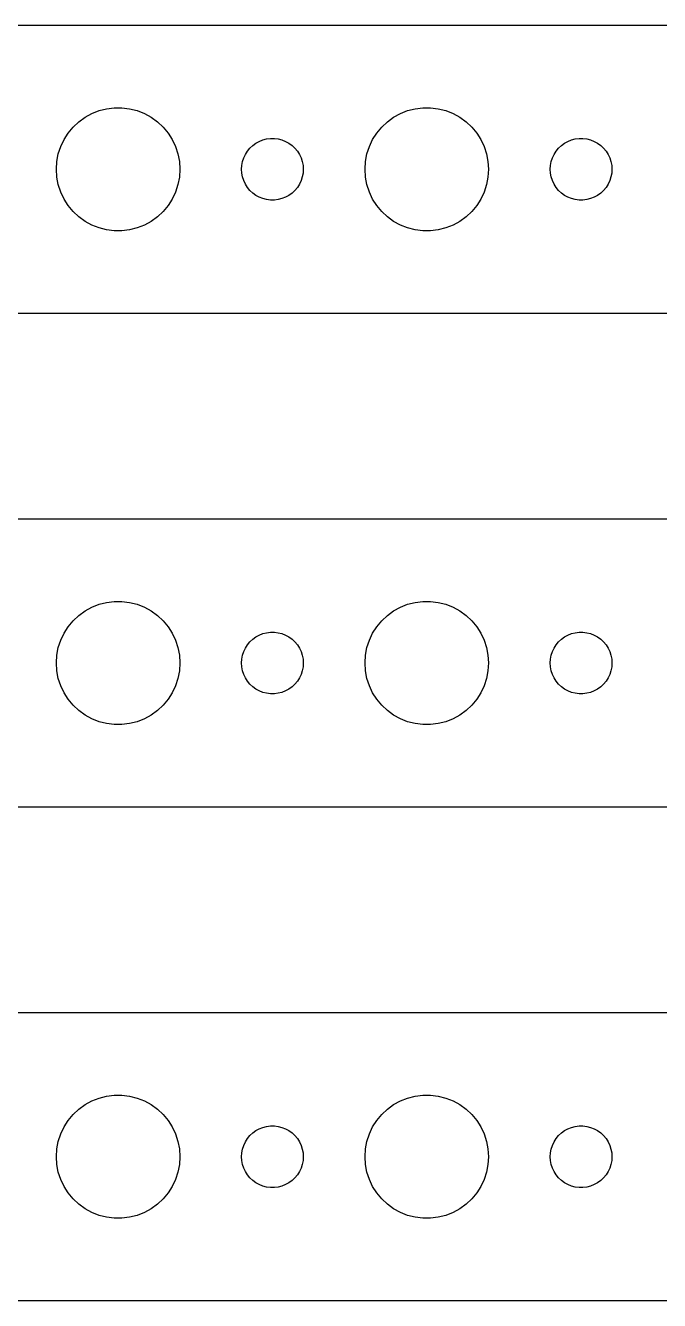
# Model space of a CAD drawing. Header units: metres. Extents: x -127 to 127, y 41 to 103.
# Drawn here: x -4.5 to 26.3, y 41 to 103 of the extents above; entities that cross this region are included whole.
import ezdxf

# ---------------------------------------------------------------- set-up
doc = ezdxf.new("R2010")
doc.units = ezdxf.units.M

msp = doc.modelspace()

# ---------------------------------------------------------------- linework, layer by layer
for p, q in [((122.314, 102.99), (-122.314, 102.99)), ((-1.60747, 98.533), (-1.27733, 98.7145)), ((-1.27733, 98.7145), (-0.92705, 98.8532)), ((-0.92705, 98.8532), (-0.56213, 98.9469)), ((-0.56213, 98.9469), (-0.18837, 98.9941)), ((-0.18837, 98.9941), (0.18837, 98.9941)), ((0.18837, 98.9941), (0.56213, 98.9469)), ((0.56213, 98.9469), (0.92705, 98.8532)), ((0.92705, 98.8532), (1.27733, 98.7145)), ((1.27733, 98.7145), (1.60747, 98.533)), ((13.3925, 98.533), (13.7227, 98.7145)), ((13.7227, 98.7145), (14.0729, 98.8532)), ((14.0729, 98.8532), (14.4379, 98.9469)), ((14.4379, 98.9469), (14.8116, 98.9941)), ((14.8116, 98.9941), (15.1884, 98.9941)), ((15.1884, 98.9941), (15.5621, 98.9469)), ((15.5621, 98.9469), (15.927, 98.8532)), ((15.927, 98.8532), (16.2773, 98.7145)), ((16.2773, 98.7145), (16.6075, 98.533)), ((-2.42705, 97.7634), (-2.1869, 98.0536)), ((-2.1869, 98.0536), (-1.91226, 98.3115)), ((-1.91226, 98.3115), (-1.60747, 98.533)), ((1.60747, 98.533), (1.91226, 98.3115)), ((1.91226, 98.3115), (2.1869, 98.0536)), ((2.1869, 98.0536), (2.42705, 97.7634)), ((12.5729, 97.7634), (12.8131, 98.0536)), ((12.8131, 98.0536), (13.0877, 98.3115)), ((13.0877, 98.3115), (13.3925, 98.533)), ((16.6075, 98.533), (16.9123, 98.3115)), ((16.9123, 98.3115), (17.1869, 98.0536)), ((17.1869, 98.0536), (17.427, 97.7634)), ((-2.78932, 97.1044), (-2.62891, 97.4453)), ((-2.62891, 97.4453), (-2.42705, 97.7634)), ((2.42705, 97.7634), (2.62891, 97.4453)), ((2.62891, 97.4453), (2.78932, 97.1044)), ((6.69626, 97.2665), (6.86133, 97.3572)), ((6.86133, 97.3572), (7.03647, 97.4266)), ((7.03647, 97.4266), (7.21892, 97.4734)), ((7.21892, 97.4734), (7.40581, 97.497)), ((7.40581, 97.497), (7.59418, 97.497)), ((7.59418, 97.497), (7.78107, 97.4734)), ((7.78107, 97.4734), (7.96352, 97.4266)), ((7.96352, 97.4266), (8.13866, 97.3572)), ((8.13866, 97.3572), (8.30373, 97.2665)), ((12.2107, 97.1044), (12.3711, 97.4453)), ((12.3711, 97.4453), (12.5729, 97.7634)), ((17.427, 97.7634), (17.6289, 97.4453)), ((17.6289, 97.4453), (17.7893, 97.1044)), ((21.6963, 97.2665), (21.8613, 97.3572)), ((21.8613, 97.3572), (22.0365, 97.4266)), ((22.0365, 97.4266), (22.2189, 97.4734)), ((22.2189, 97.4734), (22.4058, 97.497)), ((22.4058, 97.497), (22.5942, 97.497)), ((22.5942, 97.497), (22.7811, 97.4734)), ((22.7811, 97.4734), (22.9635, 97.4266)), ((22.9635, 97.4266), (23.1387, 97.3572)), ((23.1387, 97.3572), (23.3037, 97.2665)), ((-2.97633, 96.376), (-2.90575, 96.7461)), ((-2.90575, 96.7461), (-2.78932, 97.1044)), ((2.78932, 97.1044), (2.90575, 96.7461)), ((2.90575, 96.7461), (2.97633, 96.376)), ((6.10533, 96.5522), (6.18553, 96.7226)), ((6.18553, 96.7226), (6.28647, 96.8817)), ((6.28647, 96.8817), (6.40654, 97.0268)), ((6.40654, 97.0268), (6.54385, 97.1558)), ((6.54385, 97.1558), (6.69626, 97.2665)), ((8.30373, 97.2665), (8.45613, 97.1558)), ((8.45613, 97.1558), (8.59344, 97.0268)), ((8.59344, 97.0268), (8.71352, 96.8817)), ((8.71352, 96.8817), (8.81445, 96.7226)), ((8.81445, 96.7226), (8.89465, 96.5522)), ((12.0237, 96.376), (12.0942, 96.7461)), ((12.0942, 96.7461), (12.2107, 97.1044)), ((17.7893, 97.1044), (17.9057, 96.7461)), ((17.9057, 96.7461), (17.9763, 96.376)), ((21.1053, 96.5522), (21.1855, 96.7226)), ((21.1855, 96.7226), (21.2865, 96.8817)), ((21.2865, 96.8817), (21.4065, 97.0268)), ((21.4065, 97.0268), (21.5439, 97.1558)), ((21.5439, 97.1558), (21.6963, 97.2665)), ((23.3037, 97.2665), (23.4561, 97.1558)), ((23.4561, 97.1558), (23.5934, 97.0268)), ((23.5934, 97.0268), (23.7135, 96.8817)), ((23.7135, 96.8817), (23.8145, 96.7226)), ((23.8145, 96.7226), (23.8947, 96.5522)), ((-3, 96), (-2.97633, 96.376)), ((2.97633, 96.376), (3, 96)), ((6, 96), (6.01183, 96.188)), ((6.01183, 96.188), (6.04712, 96.373)), ((6.04712, 96.373), (6.10533, 96.5522)), ((8.89465, 96.5522), (8.95287, 96.373)), ((8.95287, 96.373), (8.98816, 96.188)), ((8.98816, 96.188), (9, 96)), ((12, 96), (12.0237, 96.376)), ((17.9763, 96.376), (18, 96)), ((21, 96), (21.0118, 96.188)), ((21.0118, 96.188), (21.0471, 96.373)), ((21.0471, 96.373), (21.1053, 96.5522)), ((23.8947, 96.5522), (23.9529, 96.373)), ((23.9529, 96.373), (23.9882, 96.188)), ((23.9882, 96.188), (24, 96)), ((-2.97633, 95.624), (-3, 96)), ((-2.90575, 95.2539), (-2.97633, 95.624)), ((2.97633, 95.624), (2.90575, 95.2539)), ((3, 96), (2.97633, 95.624)), ((6.01183, 95.812), (6, 96)), ((6.04712, 95.627), (6.01183, 95.812)), ((6.10533, 95.4478), (6.04712, 95.627)), ((8.95287, 95.627), (8.89465, 95.4478)), ((8.98816, 95.812), (8.95287, 95.627)), ((9, 96), (8.98816, 95.812)), ((12.0237, 95.624), (12, 96)), ((12.0942, 95.2539), (12.0237, 95.624)), ((17.9763, 95.624), (17.9057, 95.2539)), ((18, 96), (17.9763, 95.624)), ((21.0118, 95.812), (21, 96)), ((21.0471, 95.627), (21.0118, 95.812)), ((21.1053, 95.4478), (21.0471, 95.627)), ((23.9529, 95.627), (23.8947, 95.4478)), ((23.9882, 95.812), (23.9529, 95.627)), ((24, 96), (23.9882, 95.812)), ((-2.78932, 94.8956), (-2.90575, 95.2539)), ((-2.62891, 94.5547), (-2.78932, 94.8956)), ((2.78932, 94.8956), (2.62891, 94.5547)), ((2.90575, 95.2539), (2.78932, 94.8956)), ((6.18553, 95.2774), (6.10533, 95.4478)), ((6.28647, 95.1183), (6.18553, 95.2774)), ((6.40654, 94.9732), (6.28647, 95.1183)), ((6.54385, 94.8442), (6.40654, 94.9732)), ((6.69626, 94.7335), (6.54385, 94.8442)), ((8.45613, 94.8442), (8.30373, 94.7335)), ((8.59344, 94.9732), (8.45613, 94.8442)), ((8.71352, 95.1183), (8.59344, 94.9732)), ((8.81445, 95.2774), (8.71352, 95.1183)), ((8.89465, 95.4478), (8.81445, 95.2774)), ((12.2107, 94.8956), (12.0942, 95.2539)), ((12.3711, 94.5547), (12.2107, 94.8956)), ((17.7893, 94.8956), (17.6289, 94.5547)), ((17.9057, 95.2539), (17.7893, 94.8956)), ((21.1855, 95.2774), (21.1053, 95.4478)), ((21.2865, 95.1183), (21.1855, 95.2774)), ((21.4065, 94.9732), (21.2865, 95.1183)), ((21.5439, 94.8442), (21.4065, 94.9732)), ((21.6963, 94.7335), (21.5439, 94.8442)), ((23.4561, 94.8442), (23.3037, 94.7335)), ((23.5934, 94.9732), (23.4561, 94.8442)), ((23.7135, 95.1183), (23.5934, 94.9732)), ((23.8145, 95.2774), (23.7135, 95.1183)), ((23.8947, 95.4478), (23.8145, 95.2774)), ((-2.42705, 94.2366), (-2.62891, 94.5547)), ((-2.1869, 93.9464), (-2.42705, 94.2366)), ((2.42705, 94.2366), (2.1869, 93.9464)), ((2.62891, 94.5547), (2.42705, 94.2366)), ((6.86133, 94.6428), (6.69626, 94.7335)), ((7.03647, 94.5734), (6.86133, 94.6428)), ((7.21892, 94.5266), (7.03647, 94.5734)), ((7.40581, 94.503), (7.21892, 94.5266)), ((7.59418, 94.503), (7.40581, 94.503)), ((7.78107, 94.5266), (7.59418, 94.503)), ((7.96352, 94.5734), (7.78107, 94.5266)), ((8.13866, 94.6428), (7.96352, 94.5734)), ((8.30373, 94.7335), (8.13866, 94.6428)), ((12.5729, 94.2366), (12.3711, 94.5547)), ((12.8131, 93.9464), (12.5729, 94.2366)), ((17.427, 94.2366), (17.1869, 93.9464)), ((17.6289, 94.5547), (17.427, 94.2366)), ((21.8613, 94.6428), (21.6963, 94.7335)), ((22.0365, 94.5734), (21.8613, 94.6428)), ((22.2189, 94.5266), (22.0365, 94.5734)), ((22.4058, 94.503), (22.2189, 94.5266)), ((22.5942, 94.503), (22.4058, 94.503)), ((22.7811, 94.5266), (22.5942, 94.503)), ((22.9635, 94.5734), (22.7811, 94.5266)), ((23.1387, 94.6428), (22.9635, 94.5734)), ((23.3037, 94.7335), (23.1387, 94.6428)), ((-1.91226, 93.6885), (-2.1869, 93.9464)), ((-1.60747, 93.467), (-1.91226, 93.6885)), ((1.91226, 93.6885), (1.60747, 93.467)), ((2.1869, 93.9464), (1.91226, 93.6885)), ((13.0877, 93.6885), (12.8131, 93.9464)), ((13.3925, 93.467), (13.0877, 93.6885)), ((16.9123, 93.6885), (16.6075, 93.467)), ((17.1869, 93.9464), (16.9123, 93.6885)), ((-1.27733, 93.2855), (-1.60747, 93.467)), ((-0.92705, 93.1468), (-1.27733, 93.2855)), ((-0.56213, 93.0531), (-0.92705, 93.1468)), ((-0.18837, 93.0059), (-0.56213, 93.0531)), ((0.18837, 93.0059), (-0.18837, 93.0059)), ((0.56213, 93.0531), (0.18837, 93.0059)), ((0.92705, 93.1468), (0.56213, 93.0531)), ((1.27733, 93.2855), (0.92705, 93.1468)), ((1.60747, 93.467), (1.27733, 93.2855)), ((13.7227, 93.2855), (13.3925, 93.467)), ((14.0729, 93.1468), (13.7227, 93.2855)), ((14.4379, 93.0531), (14.0729, 93.1468)), ((14.8116, 93.0059), (14.4379, 93.0531)), ((15.1884, 93.0059), (14.8116, 93.0059)), ((15.5621, 93.0531), (15.1884, 93.0059)), ((15.927, 93.1468), (15.5621, 93.0531)), ((16.2773, 93.2855), (15.927, 93.1468)), ((16.6075, 93.467), (16.2773, 93.2855)), ((-122.314, 89.0099), (122.314, 89.0099)), ((122.314, 78.9901), (-122.314, 78.9901)), ((-1.91226, 74.3115), (-1.60747, 74.533)), ((-1.60747, 74.533), (-1.27733, 74.7145)), ((-1.27733, 74.7145), (-0.92705, 74.8532)), ((-0.92705, 74.8532), (-0.56213, 74.9469)), ((-0.56213, 74.9469), (-0.18837, 74.9941)), ((-0.18837, 74.9941), (0.18837, 74.9941)), ((0.18837, 74.9941), (0.56213, 74.9469)), ((0.56213, 74.9469), (0.92705, 74.8532)), ((0.92705, 74.8532), (1.27733, 74.7145)), ((1.27733, 74.7145), (1.60747, 74.533)), ((1.60747, 74.533), (1.91226, 74.3115)), ((13.0877, 74.3115), (13.3925, 74.533)), ((13.3925, 74.533), (13.7227, 74.7145)), ((13.7227, 74.7145), (14.0729, 74.8532)), ((14.0729, 74.8532), (14.4379, 74.9469)), ((14.4379, 74.9469), (14.8116, 74.9941)), ((14.8116, 74.9941), (15.1884, 74.9941)), ((15.1884, 74.9941), (15.5621, 74.9469)), ((15.5621, 74.9469), (15.927, 74.8532)), ((15.927, 74.8532), (16.2773, 74.7145)), ((16.2773, 74.7145), (16.6075, 74.533)), ((16.6075, 74.533), (16.9123, 74.3115)), ((-2.62891, 73.4453), (-2.42705, 73.7634)), ((-2.42705, 73.7634), (-2.1869, 74.0536)), ((-2.1869, 74.0536), (-1.91226, 74.3115)), ((1.91226, 74.3115), (2.1869, 74.0536)), ((2.1869, 74.0536), (2.42705, 73.7634)), ((2.42705, 73.7634), (2.62891, 73.4453)), ((12.3711, 73.4453), (12.5729, 73.7634)), ((12.5729, 73.7634), (12.8131, 74.0536)), ((12.8131, 74.0536), (13.0877, 74.3115)), ((16.9123, 74.3115), (17.1869, 74.0536)), ((17.1869, 74.0536), (17.427, 73.7634)), ((17.427, 73.7634), (17.6289, 73.4453)), ((-2.78932, 73.1044), (-2.62891, 73.4453)), ((2.62891, 73.4453), (2.78932, 73.1044)), ((6.40654, 73.0268), (6.54385, 73.1558)), ((6.54385, 73.1558), (6.69626, 73.2665)), ((6.69626, 73.2665), (6.86133, 73.3572)), ((6.86133, 73.3572), (7.03647, 73.4266)), ((7.03647, 73.4266), (7.21892, 73.4734)), ((7.21892, 73.4734), (7.40581, 73.497)), ((7.40581, 73.497), (7.59418, 73.497)), ((7.59418, 73.497), (7.78107, 73.4734)), ((7.78107, 73.4734), (7.96352, 73.4266)), ((7.96352, 73.4266), (8.13866, 73.3572)), ((8.13866, 73.3572), (8.30373, 73.2665)), ((8.30373, 73.2665), (8.45613, 73.1558)), ((8.45613, 73.1558), (8.59344, 73.0268)), ((12.2107, 73.1044), (12.3711, 73.4453)), ((17.6289, 73.4453), (17.7893, 73.1044)), ((21.4065, 73.0268), (21.5439, 73.1558)), ((21.5439, 73.1558), (21.6963, 73.2665)), ((21.6963, 73.2665), (21.8613, 73.3572)), ((21.8613, 73.3572), (22.0365, 73.4266)), ((22.0365, 73.4266), (22.2189, 73.4734)), ((22.2189, 73.4734), (22.4058, 73.497)), ((22.4058, 73.497), (22.5942, 73.497)), ((22.5942, 73.497), (22.7811, 73.4734)), ((22.7811, 73.4734), (22.9635, 73.4266)), ((22.9635, 73.4266), (23.1387, 73.3572)), ((23.1387, 73.3572), (23.3037, 73.2665)), ((23.3037, 73.2665), (23.4561, 73.1558)), ((23.4561, 73.1558), (23.5934, 73.0268)), ((-2.97633, 72.376), (-2.90575, 72.7461)), ((-2.90575, 72.7461), (-2.78932, 73.1044)), ((2.78932, 73.1044), (2.90575, 72.7461)), ((2.90575, 72.7461), (2.97633, 72.376)), ((6.04712, 72.373), (6.10533, 72.5522)), ((6.10533, 72.5522), (6.18553, 72.7226)), ((6.18553, 72.7226), (6.28647, 72.8817)), ((6.28647, 72.8817), (6.40654, 73.0268)), ((8.59344, 73.0268), (8.71352, 72.8817)), ((8.71352, 72.8817), (8.81445, 72.7226)), ((8.81445, 72.7226), (8.89465, 72.5522)), ((8.89465, 72.5522), (8.95287, 72.373)), ((12.0237, 72.376), (12.0942, 72.7461)), ((12.0942, 72.7461), (12.2107, 73.1044)), ((17.7893, 73.1044), (17.9057, 72.7461)), ((17.9057, 72.7461), (17.9763, 72.376)), ((21.0471, 72.373), (21.1053, 72.5522)), ((21.1053, 72.5522), (21.1855, 72.7226)), ((21.1855, 72.7226), (21.2865, 72.8817)), ((21.2865, 72.8817), (21.4065, 73.0268)), ((23.5934, 73.0268), (23.7135, 72.8817)), ((23.7135, 72.8817), (23.8145, 72.7226)), ((23.8145, 72.7226), (23.8947, 72.5522)), ((23.8947, 72.5522), (23.9529, 72.373)), ((-3, 72), (-2.97633, 72.376)), ((-2.97633, 71.624), (-3, 72)), ((2.97633, 72.376), (3, 72)), ((3, 72), (2.97633, 71.624)), ((6, 72), (6.01183, 72.188)), ((6.01183, 71.812), (6, 72)), ((6.01183, 72.188), (6.04712, 72.373)), ((8.95287, 72.373), (8.98816, 72.188)), ((8.98816, 72.188), (9, 72)), ((9, 72), (8.98816, 71.812)), ((12, 72), (12.0237, 72.376)), ((12.0237, 71.624), (12, 72)), ((17.9763, 72.376), (18, 72)), ((18, 72), (17.9763, 71.624)), ((21, 72), (21.0118, 72.188)), ((21.0118, 71.812), (21, 72)), ((21.0118, 72.188), (21.0471, 72.373)), ((23.9529, 72.373), (23.9882, 72.188)), ((23.9882, 72.188), (24, 72)), ((24, 72), (23.9882, 71.812)), ((-2.90575, 71.2539), (-2.97633, 71.624)), ((2.97633, 71.624), (2.90575, 71.2539)), ((6.04712, 71.627), (6.01183, 71.812)), ((6.10533, 71.4478), (6.04712, 71.627)), ((6.18553, 71.2774), (6.10533, 71.4478)), ((6.28647, 71.1183), (6.18553, 71.2774)), ((8.81445, 71.2774), (8.71352, 71.1183)), ((8.89465, 71.4478), (8.81445, 71.2774)), ((8.95287, 71.627), (8.89465, 71.4478)), ((8.98816, 71.812), (8.95287, 71.627)), ((12.0942, 71.2539), (12.0237, 71.624)), ((17.9763, 71.624), (17.9057, 71.2539)), ((21.0471, 71.627), (21.0118, 71.812)), ((21.1053, 71.4478), (21.0471, 71.627)), ((21.1855, 71.2774), (21.1053, 71.4478)), ((21.2865, 71.1183), (21.1855, 71.2774)), ((23.8145, 71.2774), (23.7135, 71.1183)), ((23.8947, 71.4478), (23.8145, 71.2774)), ((23.9529, 71.627), (23.8947, 71.4478)), ((23.9882, 71.812), (23.9529, 71.627)), ((-2.78932, 70.8956), (-2.90575, 71.2539)), ((-2.62891, 70.5547), (-2.78932, 70.8956)), ((2.78932, 70.8956), (2.62891, 70.5547)), ((2.90575, 71.2539), (2.78932, 70.8956)), ((6.40654, 70.9732), (6.28647, 71.1183)), ((6.54385, 70.8442), (6.40654, 70.9732)), ((6.69626, 70.7335), (6.54385, 70.8442)), ((6.86133, 70.6428), (6.69626, 70.7335)), ((8.30373, 70.7335), (8.13866, 70.6428)), ((8.45613, 70.8442), (8.30373, 70.7335)), ((8.59344, 70.9732), (8.45613, 70.8442)), ((8.71352, 71.1183), (8.59344, 70.9732)), ((12.2107, 70.8956), (12.0942, 71.2539)), ((12.3711, 70.5547), (12.2107, 70.8956)), ((17.7893, 70.8956), (17.6289, 70.5547)), ((17.9057, 71.2539), (17.7893, 70.8956)), ((21.4065, 70.9732), (21.2865, 71.1183)), ((21.5439, 70.8442), (21.4065, 70.9732)), ((21.6963, 70.7335), (21.5439, 70.8442)), ((21.8613, 70.6428), (21.6963, 70.7335)), ((23.3037, 70.7335), (23.1387, 70.6428)), ((23.4561, 70.8442), (23.3037, 70.7335)), ((23.5934, 70.9732), (23.4561, 70.8442)), ((23.7135, 71.1183), (23.5934, 70.9732)), ((-2.42705, 70.2366), (-2.62891, 70.5547)), ((-2.1869, 69.9464), (-2.42705, 70.2366)), ((2.42705, 70.2366), (2.1869, 69.9464)), ((2.62891, 70.5547), (2.42705, 70.2366)), ((7.03647, 70.5734), (6.86133, 70.6428)), ((7.21892, 70.5266), (7.03647, 70.5734)), ((7.40581, 70.503), (7.21892, 70.5266)), ((7.59418, 70.503), (7.40581, 70.503)), ((7.78107, 70.5266), (7.59418, 70.503)), ((7.96352, 70.5734), (7.78107, 70.5266)), ((8.13866, 70.6428), (7.96352, 70.5734)), ((12.5729, 70.2366), (12.3711, 70.5547)), ((12.8131, 69.9464), (12.5729, 70.2366)), ((17.427, 70.2366), (17.1869, 69.9464)), ((17.6289, 70.5547), (17.427, 70.2366)), ((22.0365, 70.5734), (21.8613, 70.6428)), ((22.2189, 70.5266), (22.0365, 70.5734)), ((22.4058, 70.503), (22.2189, 70.5266)), ((22.5942, 70.503), (22.4058, 70.503)), ((22.7811, 70.5266), (22.5942, 70.503)), ((22.9635, 70.5734), (22.7811, 70.5266)), ((23.1387, 70.6428), (22.9635, 70.5734)), ((-1.91226, 69.6885), (-2.1869, 69.9464)), ((-1.60747, 69.467), (-1.91226, 69.6885)), ((-1.27733, 69.2855), (-1.60747, 69.467)), ((1.60747, 69.467), (1.27733, 69.2855)), ((1.91226, 69.6885), (1.60747, 69.467)), ((2.1869, 69.9464), (1.91226, 69.6885)), ((13.0877, 69.6885), (12.8131, 69.9464)), ((13.3925, 69.467), (13.0877, 69.6885)), ((13.7227, 69.2855), (13.3925, 69.467)), ((16.6075, 69.467), (16.2773, 69.2855)), ((16.9123, 69.6885), (16.6075, 69.467)), ((17.1869, 69.9464), (16.9123, 69.6885)), ((-0.92705, 69.1468), (-1.27733, 69.2855)), ((-0.56213, 69.0531), (-0.92705, 69.1468)), ((-0.18837, 69.0059), (-0.56213, 69.0531)), ((0.18837, 69.0059), (-0.18837, 69.0059)), ((0.56213, 69.0531), (0.18837, 69.0059)), ((0.92705, 69.1468), (0.56213, 69.0531)), ((1.27733, 69.2855), (0.92705, 69.1468)), ((14.0729, 69.1468), (13.7227, 69.2855)), ((14.4379, 69.0531), (14.0729, 69.1468)), ((14.8116, 69.0059), (14.4379, 69.0531)), ((15.1884, 69.0059), (14.8116, 69.0059)), ((15.5621, 69.0531), (15.1884, 69.0059)), ((15.927, 69.1468), (15.5621, 69.0531)), ((16.2773, 69.2855), (15.927, 69.1468)), ((-122.314, 65.0099), (122.314, 65.0099)), ((122.314, 54.9901), (-122.314, 54.9901)), ((-1.27733, 50.7145), (-0.92705, 50.8532)), ((-0.92705, 50.8532), (-0.56213, 50.9469)), ((-0.56213, 50.9469), (-0.18837, 50.9941)), ((-0.18837, 50.9941), (0.18837, 50.9941)), ((0.18837, 50.9941), (0.56213, 50.9469)), ((0.56213, 50.9469), (0.92705, 50.8532)), ((0.92705, 50.8532), (1.27733, 50.7145)), ((13.7227, 50.7145), (14.0729, 50.8532)), ((14.0729, 50.8532), (14.4379, 50.9469)), ((14.4379, 50.9469), (14.8116, 50.9941)), ((14.8116, 50.9941), (15.1884, 50.9941)), ((15.1884, 50.9941), (15.5621, 50.9469)), ((15.5621, 50.9469), (15.927, 50.8532)), ((15.927, 50.8532), (16.2773, 50.7145)), ((-2.1869, 50.0536), (-1.91226, 50.3115)), ((-1.91226, 50.3115), (-1.60747, 50.533)), ((-1.60747, 50.533), (-1.27733, 50.7145)), ((1.27733, 50.7145), (1.60747, 50.533)), ((1.60747, 50.533), (1.91226, 50.3115)), ((1.91226, 50.3115), (2.1869, 50.0536)), ((12.8131, 50.0536), (13.0877, 50.3115)), ((13.0877, 50.3115), (13.3925, 50.533)), ((13.3925, 50.533), (13.7227, 50.7145)), ((16.2773, 50.7145), (16.6075, 50.533)), ((16.6075, 50.533), (16.9123, 50.3115)), ((16.9123, 50.3115), (17.1869, 50.0536)), ((-2.62891, 49.4453), (-2.42705, 49.7634)), ((-2.42705, 49.7634), (-2.1869, 50.0536)), ((2.1869, 50.0536), (2.42705, 49.7634)), ((2.42705, 49.7634), (2.62891, 49.4453)), ((12.3711, 49.4453), (12.5729, 49.7634)), ((12.5729, 49.7634), (12.8131, 50.0536)), ((17.1869, 50.0536), (17.427, 49.7634)), ((17.427, 49.7634), (17.6289, 49.4453)), ((-2.90575, 48.7461), (-2.78932, 49.1044)), ((-2.78932, 49.1044), (-2.62891, 49.4453)), ((2.62891, 49.4453), (2.78932, 49.1044)), ((2.78932, 49.1044), (2.90575, 48.7461)), ((6.28647, 48.8817), (6.40654, 49.0268)), ((6.40654, 49.0268), (6.54385, 49.1558)), ((6.54385, 49.1558), (6.69626, 49.2665)), ((6.69626, 49.2665), (6.86133, 49.3572)), ((6.86133, 49.3572), (7.03647, 49.4266)), ((7.03647, 49.4266), (7.21892, 49.4734)), ((7.21892, 49.4734), (7.40581, 49.497)), ((7.40581, 49.497), (7.59418, 49.497)), ((7.59418, 49.497), (7.78107, 49.4734)), ((7.78107, 49.4734), (7.96352, 49.4266)), ((7.96352, 49.4266), (8.13866, 49.3572)), ((8.13866, 49.3572), (8.30373, 49.2665)), ((8.30373, 49.2665), (8.45613, 49.1558)), ((8.45613, 49.1558), (8.59344, 49.0268)), ((8.59344, 49.0268), (8.71352, 48.8817)), ((12.0942, 48.7461), (12.2107, 49.1044)), ((12.2107, 49.1044), (12.3711, 49.4453)), ((17.6289, 49.4453), (17.7893, 49.1044)), ((17.7893, 49.1044), (17.9057, 48.7461)), ((21.2865, 48.8817), (21.4065, 49.0268)), ((21.4065, 49.0268), (21.5439, 49.1558)), ((21.5439, 49.1558), (21.6963, 49.2665)), ((21.6963, 49.2665), (21.8613, 49.3572)), ((21.8613, 49.3572), (22.0365, 49.4266)), ((22.0365, 49.4266), (22.2189, 49.4734)), ((22.2189, 49.4734), (22.4058, 49.497)), ((22.4058, 49.497), (22.5942, 49.497)), ((22.5942, 49.497), (22.7811, 49.4734)), ((22.7811, 49.4734), (22.9635, 49.4266)), ((22.9635, 49.4266), (23.1387, 49.3572)), ((23.1387, 49.3572), (23.3037, 49.2665)), ((23.3037, 49.2665), (23.4561, 49.1558)), ((23.4561, 49.1558), (23.5934, 49.0268)), ((23.5934, 49.0268), (23.7135, 48.8817)), ((-3, 48), (-2.97633, 48.376)), ((-2.97633, 48.376), (-2.90575, 48.7461)), ((2.90575, 48.7461), (2.97633, 48.376)), ((2.97633, 48.376), (3, 48)), ((6.01183, 48.188), (6.04712, 48.373)), ((6.04712, 48.373), (6.10533, 48.5522)), ((6.10533, 48.5522), (6.18553, 48.7226)), ((6.18553, 48.7226), (6.28647, 48.8817)), ((8.71352, 48.8817), (8.81445, 48.7226)), ((8.81445, 48.7226), (8.89465, 48.5522)), ((8.89465, 48.5522), (8.95287, 48.373)), ((8.95287, 48.373), (8.98816, 48.188)), ((12, 48), (12.0237, 48.376)), ((12.0237, 48.376), (12.0942, 48.7461)), ((17.9057, 48.7461), (17.9763, 48.376)), ((17.9763, 48.376), (18, 48)), ((21.0118, 48.188), (21.0471, 48.373)), ((21.0471, 48.373), (21.1053, 48.5522)), ((21.1053, 48.5522), (21.1855, 48.7226)), ((21.1855, 48.7226), (21.2865, 48.8817)), ((23.7135, 48.8817), (23.8145, 48.7226)), ((23.8145, 48.7226), (23.8947, 48.5522)), ((23.8947, 48.5522), (23.9529, 48.373)), ((23.9529, 48.373), (23.9882, 48.188)), ((-2.97633, 47.624), (-3, 48)), ((3, 48), (2.97633, 47.624)), ((6, 48), (6.01183, 48.188)), ((6.01183, 47.812), (6, 48)), ((6.04712, 47.627), (6.01183, 47.812)), ((8.98816, 47.812), (8.95287, 47.627)), ((8.98816, 48.188), (9, 48)), ((9, 48), (8.98816, 47.812)), ((12.0237, 47.624), (12, 48)), ((18, 48), (17.9763, 47.624)), ((21, 48), (21.0118, 48.188)), ((21.0118, 47.812), (21, 48)), ((21.0471, 47.627), (21.0118, 47.812)), ((23.9882, 47.812), (23.9529, 47.627)), ((23.9882, 48.188), (24, 48)), ((24, 48), (23.9882, 47.812)), ((-2.90575, 47.2539), (-2.97633, 47.624)), ((-2.78932, 46.8956), (-2.90575, 47.2539)), ((2.90575, 47.2539), (2.78932, 46.8956)), ((2.97633, 47.624), (2.90575, 47.2539)), ((6.10533, 47.4478), (6.04712, 47.627)), ((6.18553, 47.2774), (6.10533, 47.4478)), ((6.28647, 47.1183), (6.18553, 47.2774)), ((6.40654, 46.9732), (6.28647, 47.1183)), ((8.71352, 47.1183), (8.59344, 46.9732)), ((8.81445, 47.2774), (8.71352, 47.1183)), ((8.89465, 47.4478), (8.81445, 47.2774)), ((8.95287, 47.627), (8.89465, 47.4478)), ((12.0942, 47.2539), (12.0237, 47.624)), ((12.2107, 46.8956), (12.0942, 47.2539)), ((17.9057, 47.2539), (17.7893, 46.8956)), ((17.9763, 47.624), (17.9057, 47.2539)), ((21.1053, 47.4478), (21.0471, 47.627)), ((21.1855, 47.2774), (21.1053, 47.4478)), ((21.2865, 47.1183), (21.1855, 47.2774)), ((21.4065, 46.9732), (21.2865, 47.1183)), ((23.7135, 47.1183), (23.5934, 46.9732)), ((23.8145, 47.2774), (23.7135, 47.1183)), ((23.8947, 47.4478), (23.8145, 47.2774)), ((23.9529, 47.627), (23.8947, 47.4478)), ((-2.62891, 46.5547), (-2.78932, 46.8956)), ((-2.42705, 46.2366), (-2.62891, 46.5547)), ((2.62891, 46.5547), (2.42705, 46.2366)), ((2.78932, 46.8956), (2.62891, 46.5547)), ((6.54385, 46.8442), (6.40654, 46.9732)), ((6.69626, 46.7335), (6.54385, 46.8442)), ((6.86133, 46.6428), (6.69626, 46.7335)), ((7.03647, 46.5734), (6.86133, 46.6428)), ((7.21892, 46.5266), (7.03647, 46.5734)), ((7.40581, 46.503), (7.21892, 46.5266)), ((7.59418, 46.503), (7.40581, 46.503)), ((7.78107, 46.5266), (7.59418, 46.503)), ((7.96352, 46.5734), (7.78107, 46.5266)), ((8.13866, 46.6428), (7.96352, 46.5734)), ((8.30373, 46.7335), (8.13866, 46.6428)), ((8.45613, 46.8442), (8.30373, 46.7335)), ((8.59344, 46.9732), (8.45613, 46.8442)), ((12.3711, 46.5547), (12.2107, 46.8956)), ((12.5729, 46.2366), (12.3711, 46.5547)), ((17.6289, 46.5547), (17.427, 46.2366)), ((17.7893, 46.8956), (17.6289, 46.5547)), ((21.5439, 46.8442), (21.4065, 46.9732)), ((21.6963, 46.7335), (21.5439, 46.8442)), ((21.8613, 46.6428), (21.6963, 46.7335)), ((22.0365, 46.5734), (21.8613, 46.6428)), ((22.2189, 46.5266), (22.0365, 46.5734)), ((22.4058, 46.503), (22.2189, 46.5266)), ((22.5942, 46.503), (22.4058, 46.503)), ((22.7811, 46.5266), (22.5942, 46.503)), ((22.9635, 46.5734), (22.7811, 46.5266)), ((23.1387, 46.6428), (22.9635, 46.5734)), ((23.3037, 46.7335), (23.1387, 46.6428)), ((23.4561, 46.8442), (23.3037, 46.7335)), ((23.5934, 46.9732), (23.4561, 46.8442)), ((-2.1869, 45.9464), (-2.42705, 46.2366)), ((-1.91226, 45.6885), (-2.1869, 45.9464)), ((2.1869, 45.9464), (1.91226, 45.6885)), ((2.42705, 46.2366), (2.1869, 45.9464)), ((12.8131, 45.9464), (12.5729, 46.2366)), ((13.0877, 45.6885), (12.8131, 45.9464)), ((17.1869, 45.9464), (16.9123, 45.6885)), ((17.427, 46.2366), (17.1869, 45.9464)), ((-1.60747, 45.467), (-1.91226, 45.6885)), ((-1.27733, 45.2855), (-1.60747, 45.467)), ((-0.92705, 45.1468), (-1.27733, 45.2855)), ((1.27733, 45.2855), (0.92705, 45.1468)), ((1.60747, 45.467), (1.27733, 45.2855)), ((1.91226, 45.6885), (1.60747, 45.467)), ((13.3925, 45.467), (13.0877, 45.6885)), ((13.7227, 45.2855), (13.3925, 45.467)), ((14.0729, 45.1468), (13.7227, 45.2855)), ((16.2773, 45.2855), (15.927, 45.1468)), ((16.6075, 45.467), (16.2773, 45.2855)), ((16.9123, 45.6885), (16.6075, 45.467)), ((-0.56213, 45.0531), (-0.92705, 45.1468)), ((-0.18837, 45.0059), (-0.56213, 45.0531)), ((0.18837, 45.0059), (-0.18837, 45.0059)), ((0.56213, 45.0531), (0.18837, 45.0059)), ((0.92705, 45.1468), (0.56213, 45.0531)), ((14.4379, 45.0531), (14.0729, 45.1468)), ((14.8116, 45.0059), (14.4379, 45.0531)), ((15.1884, 45.0059), (14.8116, 45.0059)), ((15.5621, 45.0531), (15.1884, 45.0059)), ((15.927, 45.1468), (15.5621, 45.0531)), ((-122.314, 41.0099), (122.314, 41.0099))]:
    msp.add_line(p, q)

doc.saveas('drawing.dxf')
